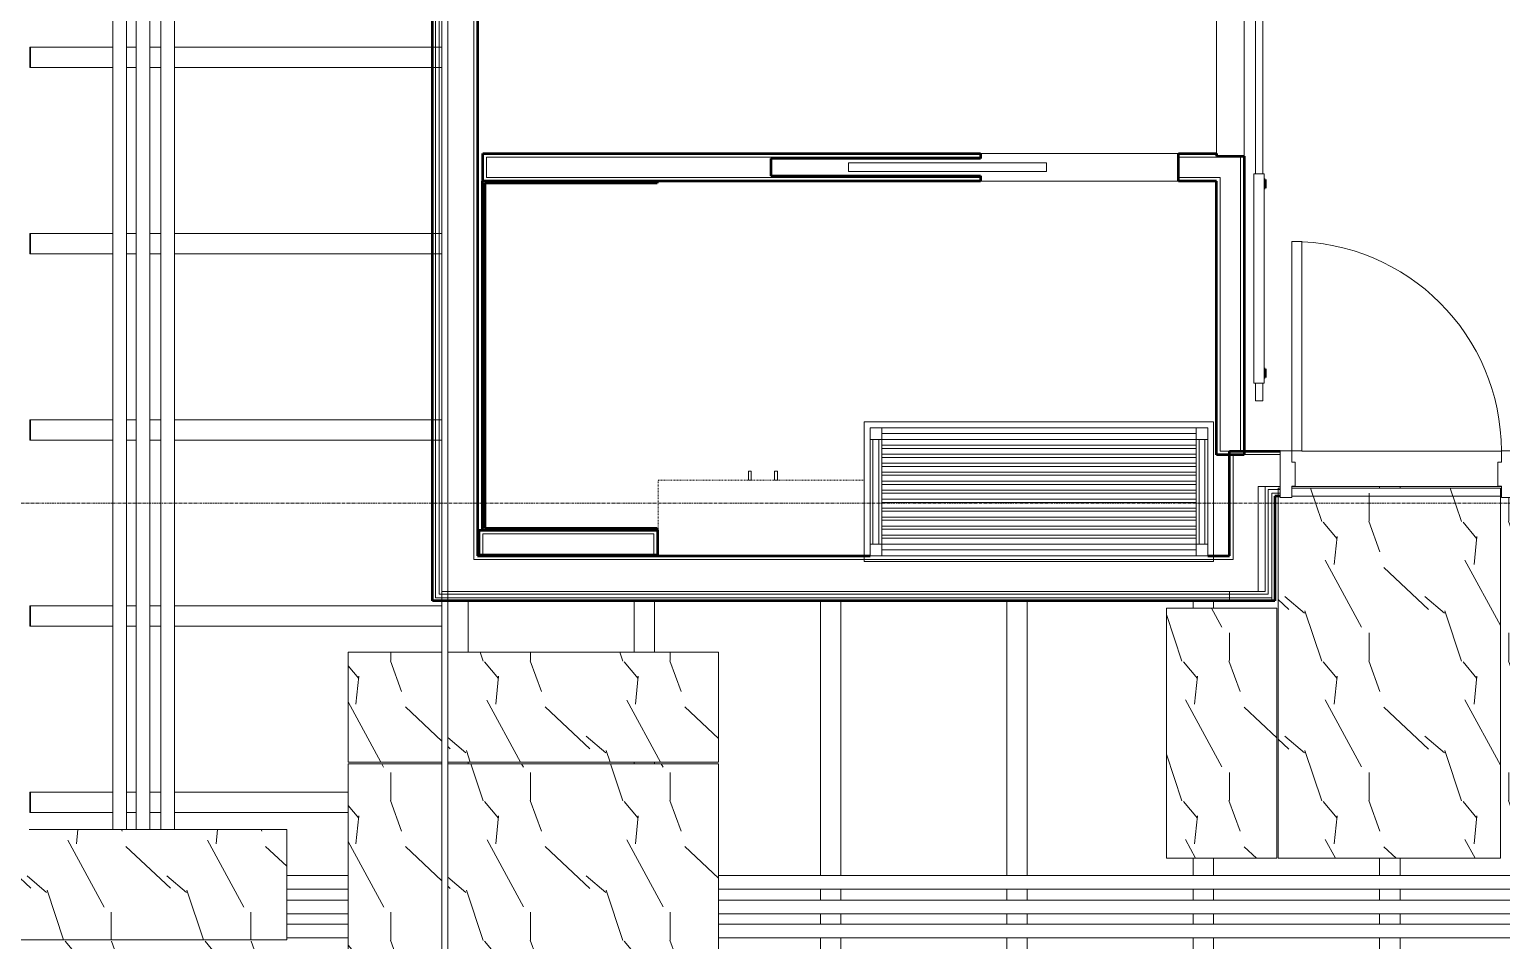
# Model space of a CAD drawing. Header units: inches. Extents: x -4218 to -1830, y 9767 to 12426.
# Drawn here: x -3479.5 to -3226.7, y 10392 to 10548.6 of the extents above; entities that cross this region are included whole.
import ezdxf

# ---------------------------------------------------------------- set-up
doc = ezdxf.new("R2010")
doc.units = ezdxf.units.IN
doc.header["$MEASUREMENT"] = 0
doc.linetypes.add('Dash', pattern=[0.25, 0.125, -0.125])
doc.linetypes.add('Grid Line 1_2_', pattern=[0.875, 0.5, -0.125, 0.125, -0.125])
for name, color, linetype, lineweight in [('0-1', 7, 'Continuous', 5), ('0-2', 10, 'Continuous', 9), ('A-CLNG-1', 252, 'Continuous', 9), ('A-CLNG-2', 10, 'Continuous', 9), ('A-CLNG-PATT-1', 9, 'Continuous', 13), ('A-DETL-MBND', 5, 'Continuous', 9), ('A-DOOR-1', 10, 'Continuous', 9), ('A-DOOR-2', 50, 'Continuous', 20), ('A-DOOR-4', 7, 'Continuous', 50), ('A-DOOR-FRAM-3', 50, 'Continuous', 20), ('A-ROOF-1', 132, 'Continuous', 9), ('A-WALL-1', 7, 'Continuous', 50), ('A-WALL-2', 250, 'Continuous', 13), ('A-WALL-3', 10, 'Continuous', 9), ('A-WALL-4', 252, 'Continuous', 9), ('I-WALL-1', 7, 'Continuous', 50), ('I-WALL-2', 10, 'Continuous', 9), ('I-WALL-3', 252, 'Continuous', 9), ('I-WALL-4', 253, 'Continuous', 9), ('I-WALL-5', 254, 'Continuous', 9), ('P-PIPE-1', 10, 'Continuous', 9), ('Q-CASE-2', 252, 'Continuous', 9), ('Q-CASE-3', 10, 'Continuous', 9), ('Q-CASE-4', 252, 'Dash', 9), ('Q-CASE-8', 10, 'Dash', 9), ('S-BEAM', 12, 'Continuous', 9), ('S-GRID-1', 1, 'Grid Line 1_2_', 9)]:
    doc.layers.add(name, color=color, linetype=linetype, lineweight=lineweight)
pattern_1 = [(108.435, (6.24, 0), (-23.9995167, 47.999875), [9.107, -66.787]), (139.399, (3.36, 8.64), (-144.0005735, 119.9994401), [4.425, -216.844]), (136.848, (24, 11.52), (-360.00235884, 335.99803914), [10.527, -515.834]), (109.983, (16.32, 18.72), (-71.99926767, 192.0004429), [5.618, -275.295]), (90, (14.4, 0), (-24, 24), [4.8, -19.2]), (118.443, (14.4, 4.8), (168.00080613, -311.999948405), [13.101, -641.971]), (84.289, (8.16, 16.32), (-24.00143285, -215.9997167), [4.824, -236.373]), (129.806, (8.64, 21.12), (96.0006462, -119.9991583), [3.749, -183.697])]

# ---------------------------------------------------------------- blocks, each defined once
blk = doc.blocks.new('POCKET - FLUSH - 2-10 x 6-8-2882530-BACKGROUND - RCP - 3RD FLOOR')
at = {"layer": 'A-DOOR-2'}
for p, q in [((-39.67, -0.75), (-39.67, 0.75)), ((-39.67, 0.75), (-5.67, 0.75)), ((-5.67, 0.75), (-5.67, -0.75)), ((-5.67, -0.75), (-39.67, -0.75))]:
    blk.add_line(p, q, dxfattribs=at)
blk = doc.blocks.new('BARN - FLUSH - 3-0 x 7-0 BARN DOOR-V65-BACKGROUND - RCP - 3RD FLOOR')
at = {"layer": 'A-DOOR-1'}
for p, q in [((-57, -4.32), (-60, -4.32)), ((-60, -4.32), (-60, -4.95)), ((-60, -4.95), (-60, -5.57)), ((-57, -5.82), (-57, -4.07)), ((-57, -4.07), (-21, -4.07)), ((-21, -4.07), (-21, -5.82)), ((21, -4.32), (-21, -4.32)), ((21, -4.95), (21, -4.32)), ((21, -5.57), (21, -4.95)), ((-60, -5.57), (-57, -5.57)), ((-21, -5.82), (-57, -5.82)), ((-21, -5.57), (21, -5.57))]:
    blk.add_line(p, q, dxfattribs=at)
at = {"layer": 'A-DOOR-4'}
for p, q in [((-56, -6), (-56, -5.82)), ((-54.5, -6), (-56, -6)), ((-54.5, -5.82), (-54.5, -6)), ((-23.5, -6), (-23.5, -5.82)), ((-22, -6), (-23.5, -6)), ((-22, -5.82), (-22, -6))]:
    blk.add_line(p, q, dxfattribs=at)
blk = doc.blocks.new('Bath Vanity - Bath Vanity 60_-3150019-BACKGROUND - RCP - 3RD FLOOR')
at = {"layer": 'Q-CASE-2'}
for p, q in [((-29.26, 0), (-29.26, 1)), ((30.74, 1), (30.74, 0)), ((30.74, 0), (-29.26, 0))]:
    blk.add_line(p, q, dxfattribs=at)
at = {"layer": 'Q-CASE-3'}
for p, q in [((-29.26, 1), (-29.26, 24)), ((-29.26, 24), (30.74, 24)), ((-28.26, 21), (-28.26, 23)), ((-28.26, 23), (-26.26, 23)), ((-26.26, 23), (27.74, 23)), ((-26.26, 23), (-26.26, 21)), ((27.74, 21), (27.74, 23)), ((27.74, 23), (29.74, 23)), ((29.74, 23), (29.74, 21)), ((30.74, 24), (30.74, 1)), ((-28.26, 21), (-28.26, 3)), ((-26.26, 21), (-28.26, 21)), ((-27.76, 21), (-27.76, 3)), ((-26.76, 21), (-26.76, 3)), ((-26.26, 22), (27.74, 22)), ((27.74, 21), (-26.26, 21)), ((-26.26, 21), (-26.26, 3)), ((27.74, 21), (27.74, 3)), ((29.74, 21), (27.74, 21)), ((28.24, 21), (28.24, 3)), ((29.24, 21), (29.24, 3)), ((29.74, 21), (29.74, 3)), ((-26.26, 20), (27.74, 20)), ((27.74, 19.45), (-26.26, 19.45)), ((-26.26, 18.45), (27.74, 18.45)), ((27.74, 17.91), (-26.26, 17.91)), ((-26.26, 16.91), (27.74, 16.91)), ((27.74, 16.36), (-26.26, 16.36)), ((-26.26, 15.36), (27.74, 15.36)), ((27.74, 14.82), (-26.26, 14.82)), ((-26.26, 13.82), (27.74, 13.82)), ((27.74, 13.27), (-26.26, 13.27)), ((-26.26, 12.27), (27.74, 12.27)), ((27.74, 11.73), (-26.26, 11.73)), ((-26.26, 10.73), (27.74, 10.73)), ((27.74, 10.18), (-26.26, 10.18)), ((-26.26, 9.18), (27.74, 9.18)), ((27.74, 8.64), (-26.26, 8.64)), ((-26.26, 7.64), (27.74, 7.64)), ((27.74, 7.09), (-26.26, 7.09)), ((-26.26, 6.09), (27.74, 6.09)), ((27.74, 5.55), (-26.26, 5.55)), ((-28.26, 1), (-28.26, 3)), ((-28.26, 3), (-26.26, 3)), ((-26.26, 4.55), (27.74, 4.55)), ((27.74, 4), (-26.26, 4)), ((-26.26, 3), (27.74, 3)), ((-26.26, 3), (-26.26, 1)), ((27.74, 1), (27.74, 3)), ((27.74, 3), (29.74, 3)), ((29.74, 3), (29.74, 1)), ((-26.26, 1), (-28.26, 1)), ((-26.26, 2), (27.74, 2)), ((-26.26, 1), (27.74, 1)), ((29.74, 1), (27.74, 1))]:
    blk.add_line(p, q, dxfattribs=at)
blk = doc.blocks.new('300 Series Wall Hung Cabinet_326 - 36_-V55-BACKGROUND - RCP - 3RD FLOOR')
at = {"layer": 'Q-CASE-3'}
for p, q in [((-2.01, 14.69), (-2.5, 14.69)), ((-2.5, 14.69), (-2.5, 13.19)), ((-2.5, 13.19), (-2.01, 13.19)), ((-2.01, 13.19), (-2.01, 14.69)), ((2.49, 14.69), (2, 14.69)), ((2, 14.69), (2, 13.19)), ((2, 13.19), (2.49, 13.19)), ((2.49, 13.19), (2.49, 14.69))]:
    blk.add_line(p, q, dxfattribs=at)
at = {"layer": 'Q-CASE-4'}
blk.add_line((17.37, 0.19), (-18, 0.19), dxfattribs=at)
at = {"layer": 'Q-CASE-8'}
for p, q in [((-18, 0.19), (-18, 13.19)), ((-18, 13.19), (17.37, 13.19))]:
    blk.add_line(p, q, dxfattribs=at)
blk = doc.blocks.new('CTR - 1st Phase - Unit Layouts_rvt-1-BACKGROUND - RCP - 3RD FLOOR')
at = {"layer": 'A-WALL-1'}
for p, q in [((-3401.67, 10527.29), (-3316.22, 10527.29)), ((-3401.67, 10526.66), (-3401.67, 10527.29)), ((-3401.67, 10523.16), (-3401.67, 10526.66)), ((-3316.22, 10526.41), (-3352.22, 10526.41)), ((-3352.22, 10526.41), (-3352.22, 10523.41)), ((-3316.22, 10527.29), (-3316.22, 10526.41)), ((-3282.22, 10527.29), (-3275.7, 10527.29)), ((-3282.22, 10522.54), (-3282.22, 10527.29)), ((-3275.7, 10527.29), (-3275.7, 10526.79)), ((-3275.7, 10526.79), (-3270.95, 10526.79)), ((-3270.95, 10526.79), (-3270.95, 10475.52)), ((-3401.67, 10522.54), (-3401.67, 10523.16)), ((-3352.22, 10523.41), (-3316.22, 10523.41)), ((-3316.22, 10523.41), (-3316.22, 10522.54)), ((-3401.71, 10462.54), (-3401.71, 10522.54)), ((-3401.71, 10522.54), (-3401.33, 10522.54)), ((-3316.22, 10522.54), (-3401.67, 10522.54)), ((-3401.33, 10522.54), (-3371.71, 10522.54)), ((-3401.33, 10522.16), (-3401.33, 10462.91)), ((-3371.71, 10522.16), (-3401.33, 10522.16)), ((-3371.71, 10522.54), (-3371.71, 10522.16)), ((-3275.7, 10522.54), (-3282.22, 10522.54)), ((-3275.7, 10475.52), (-3275.7, 10522.54)), ((-3275.07, 10475.52), (-3275.7, 10475.52)), ((-3271.57, 10475.52), (-3275.07, 10475.52)), ((-3270.95, 10475.52), (-3271.57, 10475.52)), ((-3402.3, 10462.54), (-3371.67, 10462.54)), ((-3402.3, 10461.91), (-3402.3, 10462.54)), ((-3401.33, 10462.54), (-3401.71, 10462.54)), ((-3401.33, 10462.91), (-3371.71, 10462.91)), ((-3371.71, 10462.54), (-3401.33, 10462.54)), ((-3371.71, 10462.91), (-3371.71, 10462.54)), ((-3371.67, 10462.54), (-3371.67, 10461.91)), ((-3402.3, 10458.41), (-3402.3, 10461.91)), ((-3371.67, 10461.91), (-3371.67, 10458.41)), ((-3402.3, 10458.16), (-3402.3, 10458.41)), ((-3371.67, 10458.16), (-3402.3, 10458.16)), ((-3371.67, 10458.41), (-3371.67, 10458.16))]:
    blk.add_line(p, q, dxfattribs=at)
at = {"layer": 'A-WALL-2'}
for p, q in [((-3316.22, 10526.66), (-3401.05, 10526.66)), ((-3401.05, 10523.16), (-3401.05, 10526.66)), ((-3275.7, 10526.66), (-3282.22, 10526.66)), ((-3275.07, 10526.66), (-3275.7, 10526.66)), ((-3275.07, 10526.66), (-3275.07, 10526.79)), ((-3271.57, 10476.14), (-3271.57, 10526.79)), ((-3316.22, 10523.16), (-3401.05, 10523.16)), ((-3275.7, 10523.16), (-3282.22, 10523.16)), ((-3275.07, 10523.16), (-3275.7, 10523.16)), ((-3275.07, 10476.14), (-3275.07, 10523.16)), ((-3271.57, 10476.14), (-3275.07, 10476.14)), ((-3372.3, 10461.91), (-3401.67, 10461.91)), ((-3401.67, 10458.41), (-3401.67, 10461.91)), ((-3372.3, 10461.91), (-3372.3, 10458.41)), ((-3402.3, 10458.41), (-3401.67, 10458.41)), ((-3401.67, 10458.41), (-3402.3, 10458.41)), ((-3372.3, 10458.41), (-3401.67, 10458.41)), ((-3372.3, 10458.41), (-3371.67, 10458.41)), ((-3371.67, 10458.41), (-3372.3, 10458.41))]:
    blk.add_line(p, q, dxfattribs=at)
at = {"layer": 'A-WALL-3'}
for p, q in [((-3275.7, 10562.79), (-3275.7, 10527.29)), ((-3270.95, 10526.79), (-3270.95, 10562.79)), ((-3282.22, 10527.29), (-3316.22, 10527.29)), ((-3316.22, 10522.54), (-3282.22, 10522.54))]:
    blk.add_line(p, q, dxfattribs=at)
at = {"layer": 'A-WALL-4'}
for p, q in [((-3352.22, 10523.41), (-3352.22, 10526.41)), ((-3352.22, 10526.41), (-3316.22, 10526.41)), ((-3316.22, 10526.41), (-3316.22, 10527.29)), ((-3282.22, 10527.29), (-3282.22, 10522.54)), ((-3275.7, 10527.29), (-3275.7, 10526.79)), ((-3270.95, 10526.79), (-3275.7, 10526.79)), ((-3316.22, 10523.41), (-3352.22, 10523.41)), ((-3316.22, 10522.54), (-3316.22, 10523.41))]:
    blk.add_line(p, q, dxfattribs=at)
at = {"layer": '0-2', "rotation": 89.99999999996912}
blk.add_blockref('BARN - FLUSH - 3-0 x 7-0 BARN DOOR-V65-BACKGROUND - RCP - 3RD FLOOR', (-3273.32, 10544.79), dxfattribs=at)
at = {"layer": '0-2'}
for name, p in [('POCKET - FLUSH - 2-10 x 6-8-2882530-BACKGROUND - RCP - 3RD FLOOR', (-3299.22, 10524.91)), ('Bath Vanity - Bath Vanity 60_-3150019-BACKGROUND - RCP - 3RD FLOOR', (-3306.91, 10457.16)), ('300 Series Wall Hung Cabinet_326 - 36_-V55-BACKGROUND - RCP - 3RD FLOOR', (-3353.55, 10457.98))]:
    blk.add_blockref(name, p, dxfattribs=at)
blk = doc.blocks.new('HOLLOW METAL - UNIT DOOR-2191980-BACKGROUND - RCP - 3RD FLOOR')
at = {"layer": 'A-DOOR-1'}
blk.add_arc((18, -4.125), 36, 180, 270, dxfattribs=at)
at = {"layer": 'A-DOOR-2'}
for p, q in [((16.25, -4.125), (18, -4.125)), ((16.25, -40.125), (16.25, -4.125)), ((18, -4.125), (18, -40.125)), ((18, -40.125), (16.25, -40.125))]:
    blk.add_line(p, q, dxfattribs=at)
at = {"layer": 'A-DOOR-FRAM-3'}
for p, q in [((-20, 3.875), (-18, 3.875)), ((-20, -4.125), (-20, 3.875)), ((-18, 3.875), (-18, 1.9375)), ((18, 3.875), (20, 3.875)), ((18, 1.9375), (18, 3.875)), ((20, 3.875), (20, -4.125)), ((-18, 1.9375), (-17.375, 1.9375)), ((-17.375, 1.9375), (-17.375, -2.1875)), ((17.375, 1.9375), (18, 1.9375)), ((17.375, -2.1875), (17.375, 1.9375)), ((-18, -2.1875), (-18, -4.125)), ((-17.375, -2.1875), (-18, -2.1875)), ((18, -2.1875), (17.375, -2.1875)), ((18, -4.125), (18, -2.1875)), ((-18, -4.125), (-20, -4.125)), ((20, -4.125), (18, -4.125))]:
    blk.add_line(p, q, dxfattribs=at)
blk = doc.blocks.new('CTR - 1st Phase - Common Walls_rvt-1-BACKGROUND - RCP - 3RD FLOOR')
at = {"layer": 'A-CLNG-PATT-1'}
h = blk.add_hatch(dxfattribs=at)
h.set_pattern_fill('FP_1', color=256, style=0, pattern_type=2)
h.set_pattern_definition(pattern_1)
h.paths.add_polyline_path([(-3265.34, 10406.19), (-3265.34, 10449.16), (-3284.29, 10449.16), (-3284.29, 10406.19), (-3267.57, 10406.19)], flags=0)
h.paths.add_polyline_path([(-3265.09, 10406.19), (-3226.94, 10406.19), (-3226.94, 10469.8), (-3262.77, 10469.8), (-3262.77, 10468.16), (-3264.77, 10468.16), (-3264.77, 10469.8), (-3265.09, 10469.8), (-3265.09, 10407.08)], flags=0)
h.paths.add_polyline_path([(-3226.69, 10406.19), (-3207.74, 10406.19), (-3207.74, 10452.04), (-3208.07, 10452.04), (-3208.07, 10469.8), (-3224.77, 10469.8), (-3224.77, 10468.16), (-3226.69, 10468.16), (-3226.69, 10407.08)], flags=0)
h = blk.add_hatch(dxfattribs=at)
h.set_pattern_fill('FP_3', color=256, style=0, pattern_type=2)
h.set_pattern_definition(pattern_1)
h.paths.add_polyline_path([(-3361.18, 10379.54), (-3361.18, 10384.02), (-3404.15, 10384.02), (-3404.15, 10379.54), (-3368.12, 10379.54)], flags=0)
h.paths.add_polyline_path([(-3361.18, 10384.27), (-3361.18, 10422.42), (-3407.67, 10422.42), (-3407.67, 10384.27), (-3368.12, 10384.27)], flags=0)
h.paths.add_polyline_path([(-3408.67, 10384.27), (-3408.67, 10422.42), (-3424.79, 10422.42), (-3424.79, 10384.27), (-3418.4, 10384.27)], flags=0)
h.paths.add_polyline_path([(-3361.18, 10422.67), (-3361.18, 10441.62), (-3407.67, 10441.62), (-3407.67, 10422.67), (-3368.12, 10422.67)], flags=0)
h.paths.add_polyline_path([(-3408.67, 10422.67), (-3408.67, 10441.62), (-3424.79, 10441.62), (-3424.79, 10422.67)], flags=0)
h = blk.add_hatch(dxfattribs=at)
h.set_pattern_fill('FP_2', color=256, style=0, pattern_type=2)
h.set_pattern_definition(pattern_1)
h.paths.add_polyline_path([(-3457.52, 10351.34), (-3457.52, 10353.21), (-3455.52, 10353.21), (-3455.52, 10351.34), (-3435.32, 10351.34), (-3435.32, 10353.52), (-3478.3, 10353.52), (-3478.3, 10351.34), (-3468.67, 10351.34)], flags=0)
h.paths.add_polyline_path([(-3435.32, 10353.77), (-3435.32, 10391.92), (-3498.93, 10391.92), (-3498.93, 10356.09), (-3497.3, 10356.09), (-3497.3, 10354.09), (-3498.93, 10354.09), (-3498.93, 10353.77), (-3468.67, 10353.77)], flags=0)
h.paths.add_polyline_path([(-3435.32, 10392.17), (-3435.32, 10411.12), (-3498.93, 10411.12), (-3498.93, 10394.09), (-3497.3, 10394.09), (-3497.3, 10392.17), (-3451.91, 10392.17)], flags=0)
at = {"layer": 'A-CLNG-1'}
for p, q in [((-3265.09, 10468.41), (-3265.09, 10469.8)), ((-3265.09, 10469.8), (-3264.77, 10469.8)), ((-3262.77, 10469.8), (-3226.94, 10469.8)), ((-3226.94, 10469.8), (-3226.94, 10468.41))]:
    blk.add_line(p, q, dxfattribs=at)
at = {"layer": 'A-CLNG-2'}
for p, q in [((-3265.09, 10406.19), (-3265.09, 10468.41)), ((-3226.94, 10468.41), (-3226.94, 10406.19)), ((-3284.29, 10406.19), (-3284.29, 10449.16)), ((-3284.29, 10449.16), (-3265.34, 10449.16)), ((-3265.34, 10449.16), (-3265.34, 10406.19)), ((-3424.79, 10441.62), (-3408.67, 10441.62)), ((-3424.79, 10422.67), (-3424.79, 10441.62)), ((-3407.67, 10441.62), (-3361.18, 10441.62)), ((-3361.18, 10441.62), (-3361.18, 10422.67)), ((-3408.67, 10422.67), (-3424.79, 10422.67)), ((-3424.79, 10422.42), (-3408.67, 10422.42)), ((-3424.79, 10384.27), (-3424.79, 10422.42)), ((-3361.18, 10422.67), (-3407.67, 10422.67)), ((-3407.67, 10422.42), (-3361.18, 10422.42)), ((-3361.18, 10422.42), (-3361.18, 10384.27)), ((-3479.55, 10411.12), (-3435.32, 10411.12)), ((-3435.32, 10411.12), (-3435.32, 10392.17)), ((-3265.34, 10406.19), (-3284.29, 10406.19)), ((-3226.94, 10406.19), (-3265.09, 10406.19)), ((-3435.32, 10392.17), (-3497.3, 10392.17))]:
    blk.add_line(p, q, dxfattribs=at)
at = {"layer": 'A-WALL-2'}
for p, q in [((-3409.8, 10843.41), (-3409.8, 10450.91)), ((-3409.17, 10843.41), (-3409.17, 10451.54)), ((-3408.67, 10843.41), (-3408.67, 10452.04)), ((-3403.17, 10843.41), (-3403.17, 10457.54)), ((-3272.8, 10457.54), (-3272.8, 10475.54)), ((-3267.3, 10475.54), (-3272.8, 10475.54)), ((-3265.67, 10475.54), (-3267.3, 10475.54)), ((-3264.77, 10475.54), (-3265.67, 10475.54)), ((-3267.3, 10452.04), (-3267.3, 10470.04)), ((-3266.8, 10470.04), (-3267.3, 10470.04)), ((-3265.67, 10470.04), (-3266.8, 10470.04)), ((-3264.77, 10470.04), (-3265.67, 10470.04)), ((-3266.8, 10451.54), (-3266.8, 10469.54)), ((-3266.17, 10469.54), (-3266.8, 10469.54)), ((-3265.67, 10469.54), (-3266.17, 10469.54)), ((-3266.17, 10450.91), (-3266.17, 10468.91)), ((-3265.67, 10468.91), (-3266.17, 10468.91)), ((-3264.77, 10469.54), (-3265.67, 10469.54)), ((-3264.77, 10468.91), (-3265.67, 10468.91)), ((-3403.17, 10457.54), (-3402.55, 10457.54)), ((-3402.55, 10457.54), (-3273.42, 10457.54)), ((-3273.42, 10457.54), (-3272.8, 10457.54)), ((-3408.67, 10452.04), (-3403.17, 10452.04)), ((-3403.17, 10452.04), (-3402.55, 10452.04)), ((-3402.55, 10452.04), (-3273.42, 10452.04)), ((-3273.42, 10452.04), (-3272.8, 10452.04)), ((-3272.8, 10452.04), (-3267.3, 10452.04)), ((-3409.8, 10450.91), (-3409.17, 10450.91)), ((-3409.17, 10451.54), (-3408.67, 10451.54)), ((-3409.17, 10450.91), (-3402.55, 10450.91)), ((-3408.67, 10451.54), (-3402.55, 10451.54)), ((-3402.55, 10451.54), (-3273.42, 10451.54)), ((-3402.55, 10450.91), (-3273.42, 10450.91)), ((-3273.42, 10451.54), (-3267.3, 10451.54)), ((-3273.42, 10450.91), (-3266.8, 10450.91)), ((-3267.3, 10451.54), (-3266.8, 10451.54)), ((-3266.8, 10450.91), (-3266.17, 10450.91)), ((-3266.17, 10450.41), (-3266.17, 10450.91)), ((-3266.17, 10450.41), (-3266.17, 10450.91))]:
    blk.add_line(p, q, dxfattribs=at)
at = {"layer": 'I-WALL-1'}
for p, q in [((-3410.3, 10450.41), (-3410.3, 10843.41)), ((-3402.55, 10843.41), (-3402.55, 10458.16)), ((-3273.42, 10458.16), (-3273.42, 10476.16)), ((-3273.42, 10476.16), (-3272.8, 10476.16)), ((-3272.8, 10476.16), (-3265.67, 10476.16)), ((-3265.67, 10476.16), (-3264.77, 10476.16)), ((-3265.67, 10468.41), (-3265.67, 10450.41)), ((-3264.77, 10468.41), (-3265.67, 10468.41)), ((-3402.55, 10458.16), (-3335.17, 10458.16)), ((-3277.17, 10458.16), (-3273.42, 10458.16)), ((-3409.8, 10450.41), (-3410.3, 10450.41)), ((-3402.55, 10450.41), (-3409.8, 10450.41)), ((-3273.42, 10450.41), (-3402.55, 10450.41)), ((-3266.17, 10450.41), (-3273.42, 10450.41)), ((-3265.67, 10450.41), (-3266.17, 10450.41))]:
    blk.add_line(p, q, dxfattribs=at)
at = {"layer": 'I-WALL-2'}
for p, q in [((-3226.77, 10476.16), (-3261.02, 10476.16)), ((-3262.77, 10468.41), (-3226.77, 10468.41))]:
    blk.add_line(p, q, dxfattribs=at)
at = {"layer": 'I-WALL-3'}
for p, q in [((-3410.3, 10450.41), (-3410.3, 10842.51)), ((-3265.67, 10468.41), (-3265.67, 10450.41)), ((-3265.09, 10468.41), (-3265.67, 10468.41)), ((-3226.77, 10468.41), (-3226.94, 10468.41)), ((-3410.3, 10450.41), (-3408.67, 10450.41)), ((-3407.67, 10450.41), (-3402.55, 10450.41)), ((-3284.29, 10450.41), (-3402.55, 10450.41)), ((-3266.05, 10450.41), (-3265.67, 10450.41))]:
    blk.add_line(p, q, dxfattribs=at)
at = {"layer": 'I-WALL-4'}
for p, q in [((-3273.42, 10450.79), (-3273.42, 10452.04)), ((-3273.42, 10450.79), (-3273.42, 10452.04)), ((-3273.42, 10450.41), (-3284.29, 10450.41)), ((-3273.42, 10450.41), (-3266.05, 10450.41))]:
    blk.add_line(p, q, dxfattribs=at)
at = {"layer": 'I-WALL-5'}
blk.add_line((-3273.42, 10450.41), (-3273.42, 10450.79), dxfattribs=at)
blk.add_line((-3273.42, 10450.41), (-3273.42, 10450.79), dxfattribs=at)
at = {"layer": 'P-PIPE-1'}
for p, q in [((-3465.19, 10411.12), (-3465.19, 10649.86)), ((-3462.81, 10649.86), (-3462.81, 10411.12)), ((-3461.19, 10411.12), (-3461.19, 10649.86)), ((-3458.81, 10649.86), (-3458.81, 10411.12)), ((-3456.94, 10411.12), (-3456.94, 10649.86)), ((-3454.57, 10649.86), (-3454.57, 10411.12)), ((-3435.32, 10403.25), (-3424.79, 10403.25)), ((-3361.18, 10403.25), (-2798.23, 10403.25)), ((-3424.79, 10400.87), (-3435.32, 10400.87)), ((-3435.32, 10399.01), (-3424.79, 10399.01)), ((-2798.23, 10400.87), (-3361.18, 10400.87)), ((-3361.18, 10399.01), (-2798.23, 10399.01)), ((-3424.79, 10396.63), (-3435.32, 10396.63)), ((-2798.23, 10396.63), (-3361.18, 10396.63)), ((-3435.32, 10394.88), (-3424.79, 10394.88)), ((-3361.18, 10394.88), (-2798.23, 10394.88)), ((-3424.79, 10392.5), (-3435.32, 10392.5)), ((-2798.23, 10392.5), (-3361.18, 10392.5))]:
    blk.add_line(p, q, dxfattribs=at)
at = {"layer": '0-2', "rotation": 180}
blk.add_blockref('HOLLOW METAL - UNIT DOOR-2191980-BACKGROUND - RCP - 3RD FLOOR', (-3244.77, 10472.04), dxfattribs=at)
blk = doc.blocks.new('Dimension Lumber - LVL - 3_5X5_5-V150-BACKGROUND - RCP - 3RD FLOOR')
at = {"layer": 'A-DETL-MBND'}
for p, q in [((-3479.46, 10542.04), (-3479.46, 10545.54)), ((-3479.46, 10545.54), (-3479.34, 10545.54)), ((-3479.34, 10545.54), (-3479.34, 10542.04)), ((-3465.19, 10545.54), (-3479.34, 10545.54)), ((-3461.19, 10545.54), (-3462.82, 10545.54)), ((-3456.94, 10545.54), (-3458.82, 10545.54)), ((-3410.3, 10545.54), (-3454.57, 10545.54)), ((-3408.67, 10545.54), (-3410.3, 10545.54)), ((-3479.34, 10542.04), (-3479.46, 10542.04)), ((-3465.19, 10542.04), (-3479.34, 10542.04)), ((-3461.19, 10542.04), (-3462.82, 10542.04)), ((-3456.94, 10542.04), (-3458.82, 10542.04)), ((-3410.3, 10542.04), (-3454.57, 10542.04)), ((-3408.67, 10542.04), (-3410.3, 10542.04))]:
    blk.add_line(p, q, dxfattribs=at)
blk = doc.blocks.new('Dimension Lumber - LVL - 3_5X5_5-V151-BACKGROUND - RCP - 3RD FLOOR')
at = {"layer": 'A-DETL-MBND'}
for p, q in [((-3479.46, 10510.04), (-3479.46, 10513.54)), ((-3479.46, 10513.54), (-3479.34, 10513.54)), ((-3479.34, 10513.54), (-3479.34, 10510.04)), ((-3465.19, 10513.54), (-3479.34, 10513.54)), ((-3461.19, 10513.54), (-3462.82, 10513.54)), ((-3456.94, 10513.54), (-3458.82, 10513.54)), ((-3410.3, 10513.54), (-3454.57, 10513.54)), ((-3408.67, 10513.54), (-3410.3, 10513.54)), ((-3479.34, 10510.04), (-3479.46, 10510.04)), ((-3465.19, 10510.04), (-3479.34, 10510.04)), ((-3461.19, 10510.04), (-3462.82, 10510.04)), ((-3456.94, 10510.04), (-3458.82, 10510.04)), ((-3410.3, 10510.04), (-3454.57, 10510.04)), ((-3408.67, 10510.04), (-3410.3, 10510.04))]:
    blk.add_line(p, q, dxfattribs=at)
blk = doc.blocks.new('Dimension Lumber - LVL - 3_5X5_5-V152-BACKGROUND - RCP - 3RD FLOOR')
at = {"layer": 'A-DETL-MBND'}
for p, q in [((-3479.46, 10478.04), (-3479.46, 10481.54)), ((-3479.46, 10481.54), (-3479.34, 10481.54)), ((-3479.34, 10481.54), (-3479.34, 10478.04)), ((-3465.19, 10481.54), (-3479.34, 10481.54)), ((-3461.19, 10481.54), (-3462.82, 10481.54)), ((-3456.94, 10481.54), (-3458.82, 10481.54)), ((-3410.3, 10481.54), (-3454.57, 10481.54)), ((-3409.84, 10481.54), (-3410.3, 10481.54)), ((-3408.71, 10481.54), (-3409.8, 10481.54)), ((-3479.34, 10478.04), (-3479.46, 10478.04)), ((-3465.19, 10478.04), (-3479.34, 10478.04)), ((-3461.19, 10478.04), (-3462.82, 10478.04)), ((-3456.94, 10478.04), (-3458.81, 10478.04)), ((-3410.3, 10478.04), (-3454.57, 10478.04)), ((-3409.83, 10478.04), (-3410.3, 10478.04)), ((-3409.22, 10478.04), (-3409.8, 10478.04)), ((-3408.71, 10478.04), (-3409.17, 10478.04))]:
    blk.add_line(p, q, dxfattribs=at)
blk = doc.blocks.new('Dimension Lumber - LVL - 3_5X5_5-V153-BACKGROUND - RCP - 3RD FLOOR')
at = {"layer": 'A-DETL-MBND'}
for p, q in [((-3479.46, 10446.04), (-3479.46, 10449.54)), ((-3479.46, 10449.54), (-3479.34, 10449.54)), ((-3479.34, 10449.54), (-3479.34, 10446.04)), ((-3465.19, 10449.54), (-3479.34, 10449.54)), ((-3461.19, 10449.54), (-3462.81, 10449.54)), ((-3456.94, 10449.54), (-3458.81, 10449.54)), ((-3408.67, 10449.54), (-3454.57, 10449.54)), ((-3479.34, 10446.04), (-3479.46, 10446.04)), ((-3465.19, 10446.04), (-3479.34, 10446.04)), ((-3461.19, 10446.04), (-3462.81, 10446.04)), ((-3456.94, 10446.04), (-3458.81, 10446.04)), ((-3408.67, 10446.04), (-3454.57, 10446.04))]:
    blk.add_line(p, q, dxfattribs=at)
blk = doc.blocks.new('Dimension Lumber - LVL - 3_5X5_5-V154-BACKGROUND - RCP - 3RD FLOOR')
at = {"layer": 'A-DETL-MBND'}
for p, q in [((-3479.46, 10414.04), (-3479.46, 10417.54)), ((-3479.46, 10417.54), (-3479.34, 10417.54)), ((-3479.34, 10417.54), (-3479.34, 10414.04)), ((-3465.19, 10417.54), (-3479.34, 10417.54)), ((-3461.19, 10417.54), (-3462.81, 10417.54)), ((-3456.94, 10417.54), (-3458.81, 10417.54)), ((-3424.79, 10417.54), (-3454.57, 10417.54)), ((-3479.34, 10414.04), (-3479.46, 10414.04)), ((-3465.19, 10414.04), (-3479.34, 10414.04)), ((-3461.19, 10414.04), (-3462.81, 10414.04)), ((-3456.94, 10414.04), (-3458.81, 10414.04)), ((-3424.79, 10414.04), (-3454.57, 10414.04))]:
    blk.add_line(p, q, dxfattribs=at)
blk = doc.blocks.new('Dimension Lumber - LVL - 3_5X5_5-2690758-BACKGROUND - RCP - 3RD FLOOR')
at = {"layer": 'A-DETL-MBND'}
for p, q in [((-3404.17, 10450.54), (-3407.67, 10450.54)), ((-3404.17, 10450.41), (-3404.17, 10450.54)), ((-3404.17, 10441.62), (-3404.17, 10450.41)), ((-3404.17, 10422.42), (-3404.17, 10422.67)), ((-3404.17, 10381.16), (-3404.17, 10384.27)), ((-3407.67, 10381.03), (-3404.17, 10381.03)), ((-3404.17, 10380.91), (-3407.67, 10380.91)), ((-3404.17, 10381.03), (-3404.17, 10381.16)), ((-3404.17, 10381.03), (-3404.17, 10380.91))]:
    blk.add_line(p, q, dxfattribs=at)
blk = doc.blocks.new('Dimension Lumber - LVL - 3_5X5_5-V156-BACKGROUND - RCP - 3RD FLOOR')
at = {"layer": 'A-DETL-MBND'}
for p, q in [((-3372.17, 10450.54), (-3375.67, 10450.54)), ((-3375.67, 10450.41), (-3375.67, 10450.54)), ((-3375.67, 10441.62), (-3375.67, 10450.41)), ((-3372.17, 10450.41), (-3372.17, 10450.54)), ((-3372.17, 10441.62), (-3372.17, 10450.41)), ((-3375.67, 10422.42), (-3375.67, 10422.67)), ((-3372.17, 10422.42), (-3372.17, 10422.67)), ((-3375.67, 10384.02), (-3375.67, 10384.27)), ((-3372.17, 10384.02), (-3372.17, 10384.27))]:
    blk.add_line(p, q, dxfattribs=at)
blk = doc.blocks.new('Dimension Lumber - LVL - 3_5X5_5-V157-BACKGROUND - RCP - 3RD FLOOR')
at = {"layer": 'A-DETL-MBND'}
for p, q in [((-3340.17, 10450.54), (-3343.67, 10450.54)), ((-3343.67, 10450.41), (-3343.67, 10450.54)), ((-3343.67, 10403.25), (-3343.67, 10450.41)), ((-3340.17, 10450.41), (-3340.17, 10450.54)), ((-3340.17, 10403.25), (-3340.17, 10450.41)), ((-3343.67, 10399.01), (-3343.67, 10400.88)), ((-3340.17, 10399.01), (-3340.17, 10400.88)), ((-3343.67, 10394.88), (-3343.67, 10396.64)), ((-3340.17, 10394.88), (-3340.17, 10396.64)), ((-3343.67, 10381.16), (-3343.67, 10392.51)), ((-3340.17, 10381.16), (-3340.17, 10392.51)), ((-3343.67, 10381.03), (-3343.67, 10381.16)), ((-3343.67, 10380.91), (-3343.67, 10381.03)), ((-3343.67, 10381.03), (-3340.17, 10381.03)), ((-3340.17, 10380.91), (-3343.67, 10380.91)), ((-3340.17, 10381.03), (-3340.17, 10381.16)), ((-3340.17, 10381.03), (-3340.17, 10380.91))]:
    blk.add_line(p, q, dxfattribs=at)
blk = doc.blocks.new('Dimension Lumber - LVL - 3_5X5_5-V158-BACKGROUND - RCP - 3RD FLOOR')
at = {"layer": 'A-DETL-MBND'}
for p, q in [((-3308.17, 10450.54), (-3311.67, 10450.54)), ((-3311.67, 10450.41), (-3311.67, 10450.54)), ((-3311.67, 10403.25), (-3311.67, 10450.41)), ((-3308.17, 10450.41), (-3308.17, 10450.54)), ((-3308.17, 10403.25), (-3308.17, 10450.41)), ((-3311.67, 10399.01), (-3311.67, 10400.88)), ((-3308.17, 10399.01), (-3308.17, 10400.88)), ((-3311.67, 10394.88), (-3311.67, 10396.64)), ((-3308.17, 10394.88), (-3308.17, 10396.64)), ((-3311.67, 10381.16), (-3311.67, 10392.51)), ((-3308.17, 10381.16), (-3308.17, 10392.51)), ((-3311.67, 10381.03), (-3311.67, 10381.16)), ((-3311.67, 10380.91), (-3311.67, 10381.03)), ((-3311.67, 10381.03), (-3308.17, 10381.03)), ((-3308.17, 10380.91), (-3311.67, 10380.91)), ((-3308.17, 10381.03), (-3308.17, 10381.16)), ((-3308.17, 10381.03), (-3308.17, 10380.91))]:
    blk.add_line(p, q, dxfattribs=at)
blk = doc.blocks.new('Dimension Lumber - LVL - 3_5X5_5-V159-BACKGROUND - RCP - 3RD FLOOR')
at = {"layer": 'A-DETL-MBND'}
for p, q in [((-3276.17, 10450.54), (-3279.67, 10450.54)), ((-3279.67, 10450.44), (-3279.67, 10450.54)), ((-3279.67, 10450.16), (-3279.67, 10450.41)), ((-3279.67, 10449.16), (-3279.67, 10450.16)), ((-3276.17, 10450.43), (-3276.17, 10450.54)), ((-3276.17, 10450.16), (-3276.17, 10450.41)), ((-3276.17, 10449.16), (-3276.17, 10450.16)), ((-3279.67, 10403.25), (-3279.67, 10406.19)), ((-3276.17, 10403.25), (-3276.17, 10406.19)), ((-3279.67, 10399.01), (-3279.67, 10400.88)), ((-3276.17, 10399.01), (-3276.17, 10400.88)), ((-3279.67, 10394.88), (-3279.67, 10396.64)), ((-3276.17, 10394.88), (-3276.17, 10396.64)), ((-3279.67, 10381.16), (-3279.67, 10392.51)), ((-3276.17, 10381.16), (-3276.17, 10392.51)), ((-3279.67, 10381.03), (-3279.67, 10381.16)), ((-3279.67, 10380.91), (-3279.67, 10381.03)), ((-3279.67, 10381.03), (-3276.17, 10381.03)), ((-3276.17, 10380.91), (-3279.67, 10380.91)), ((-3276.17, 10381.03), (-3276.17, 10381.16)), ((-3276.17, 10381.03), (-3276.17, 10380.91))]:
    blk.add_line(p, q, dxfattribs=at)
blk = doc.blocks.new('Dimension Lumber - LVL - 3_5X5_5-2690763-BACKGROUND - RCP - 3RD FLOOR')
at = {"layer": 'A-DETL-MBND'}
for p, q in [((-3247.67, 10469.8), (-3247.67, 10470.04)), ((-3244.17, 10469.8), (-3244.17, 10470.04)), ((-3247.67, 10403.25), (-3247.67, 10406.19)), ((-3244.17, 10403.25), (-3244.17, 10406.19)), ((-3247.67, 10399.01), (-3247.67, 10400.87)), ((-3244.17, 10399.01), (-3244.17, 10400.87)), ((-3247.67, 10394.88), (-3247.67, 10396.63)), ((-3244.17, 10394.88), (-3244.17, 10396.63)), ((-3247.67, 10381.16), (-3247.67, 10392.5)), ((-3244.17, 10381.16), (-3244.17, 10392.5)), ((-3247.67, 10381.03), (-3247.67, 10381.16)), ((-3247.67, 10381.03), (-3244.17, 10381.03)), ((-3247.67, 10380.91), (-3247.67, 10381.02)), ((-3244.17, 10380.91), (-3247.67, 10380.91)), ((-3244.17, 10381.03), (-3244.17, 10381.16)), ((-3244.17, 10381.03), (-3244.17, 10380.91))]:
    blk.add_line(p, q, dxfattribs=at)

msp = doc.modelspace()

# ---------------------------------------------------------------- linework, layer by layer
at = {"layer": 'A-DETL-MBND'}
for p, q in [((-3267.3, 10452.04), (-3267.3, 10470.04)), ((-3268.55, 10452.04), (-3267.3, 10452.04))]:
    msp.add_line(p, q, dxfattribs=at)
at = {"layer": 'A-ROOF-1'}
for p, q in [((-3408.67, 10450.91), (-3408.67, 10842.51)), ((-3407.67, 10373.44), (-3407.67, 10842.51)), ((-3264.77, 10470.04), (-3268.55, 10470.04)), ((-3268.55, 10470.04), (-3268.55, 10452.04)), ((-3226.77, 10470.04), (-3262.77, 10470.04)), ((-3268.55, 10452.04), (-3407.67, 10452.04)), ((-3408.67, 10373.43), (-3408.67, 10450.88))]:
    msp.add_line(p, q, dxfattribs=at)
at = {"layer": 'S-GRID-1'}
msp.add_line((-1830.2, 10467.19), (-4168.71, 10467.19), dxfattribs=at)

# ---------------------------------------------------------------- block references
at = {"layer": '0-1'}
for name in ['CTR - 1st Phase - Unit Layouts_rvt-1-BACKGROUND - RCP - 3RD FLOOR', 'CTR - 1st Phase - Common Walls_rvt-1-BACKGROUND - RCP - 3RD FLOOR']:
    msp.add_blockref(name, (0, 0), dxfattribs=at)
at = {"layer": 'S-BEAM'}
for name in ['Dimension Lumber - LVL - 3_5X5_5-V150-BACKGROUND - RCP - 3RD FLOOR', 'Dimension Lumber - LVL - 3_5X5_5-V151-BACKGROUND - RCP - 3RD FLOOR', 'Dimension Lumber - LVL - 3_5X5_5-V152-BACKGROUND - RCP - 3RD FLOOR', 'Dimension Lumber - LVL - 3_5X5_5-2690763-BACKGROUND - RCP - 3RD FLOOR', 'Dimension Lumber - LVL - 3_5X5_5-V153-BACKGROUND - RCP - 3RD FLOOR', 'Dimension Lumber - LVL - 3_5X5_5-2690758-BACKGROUND - RCP - 3RD FLOOR', 'Dimension Lumber - LVL - 3_5X5_5-V156-BACKGROUND - RCP - 3RD FLOOR', 'Dimension Lumber - LVL - 3_5X5_5-V157-BACKGROUND - RCP - 3RD FLOOR', 'Dimension Lumber - LVL - 3_5X5_5-V158-BACKGROUND - RCP - 3RD FLOOR', 'Dimension Lumber - LVL - 3_5X5_5-V159-BACKGROUND - RCP - 3RD FLOOR', 'Dimension Lumber - LVL - 3_5X5_5-V154-BACKGROUND - RCP - 3RD FLOOR']:
    msp.add_blockref(name, (0, 0), dxfattribs=at)

doc.saveas('drawing.dxf')
